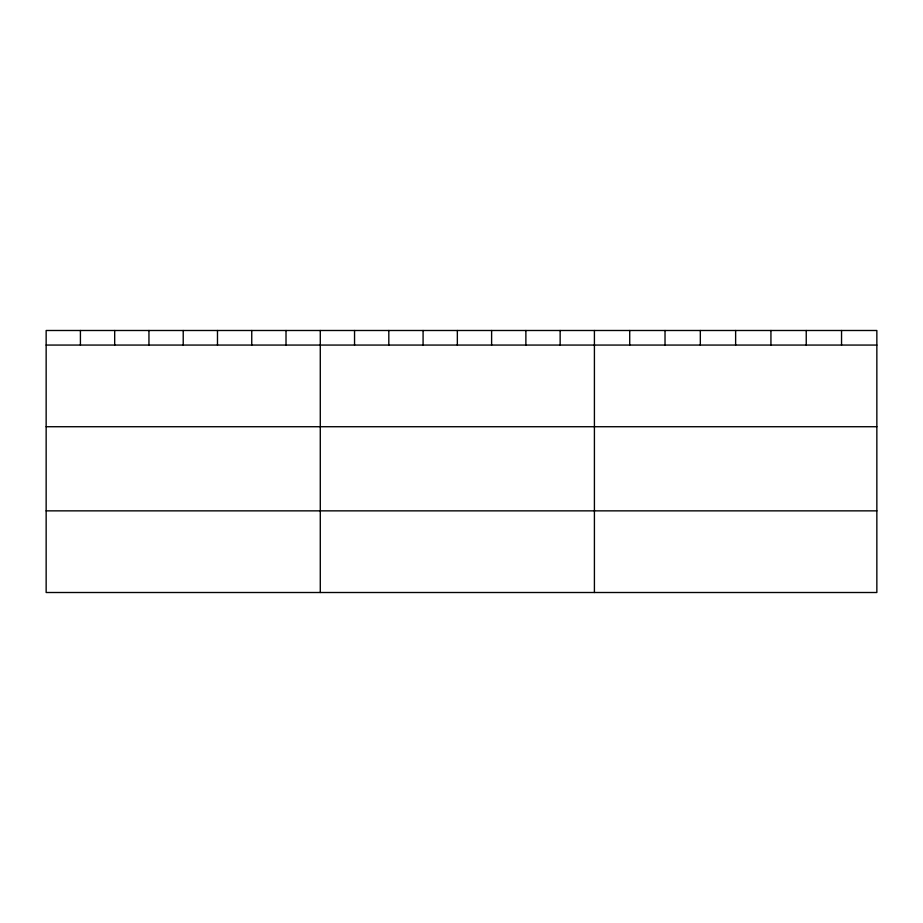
<?xml version="1.0" encoding="UTF-8"?>
<svg xmlns="http://www.w3.org/2000/svg" width="923" height="923" viewBox="0 0 923 923"><rect width="100%" height="100%" fill="white"/><g stroke="black" fill="none" stroke-linecap="round" stroke-linejoin="round"><path stroke-width="1.38" d="M876.85 345.064L876.85 592.508L46.15 592.508L46.15 330.492L876.85 330.492L876.85 345.064L46.15 345.064M46.15 426.726L876.85 426.726M46.15 510.857L876.85 510.857M841.545 330.492L841.545 345.064M806.24 330.492L806.24 345.064M770.936 330.492L770.936 345.064M735.631 330.492L735.631 345.064M700.326 330.492L700.326 345.064M665.022 330.492L665.022 345.064M629.717 330.492L629.717 345.064M594.412 330.492L594.412 592.508M560.146 330.492L560.146 345.064M525.879 330.492L525.879 345.064M491.613 330.492L491.613 345.064M457.346 330.492L457.346 345.064M423.08 330.492L423.08 345.064M388.814 330.492L388.814 345.064M354.547 330.492L354.547 345.064M320.281 330.492L320.281 592.508M286.015 330.492L286.015 345.064M251.748 330.492L251.748 345.064M217.482 330.492L217.482 345.064M183.216 330.492L183.216 345.064M148.949 330.492L148.949 345.064M114.683 330.492L114.683 345.064M80.416 330.492L80.416 345.064"/></g></svg>
